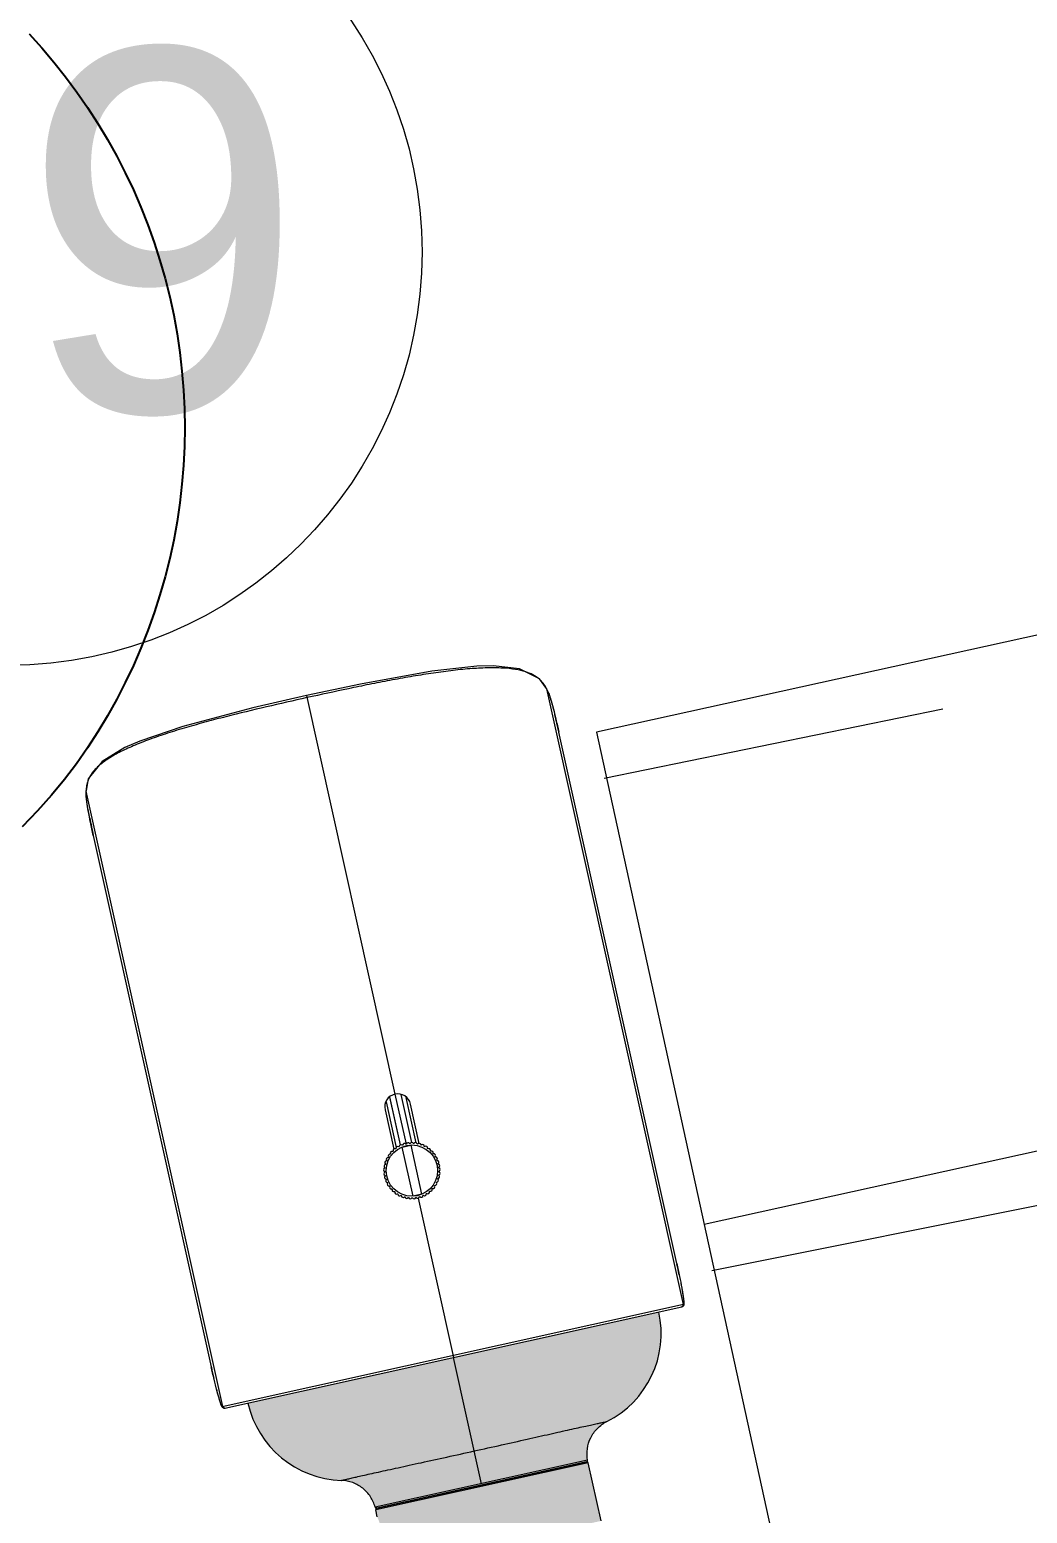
# Model space of a CAD drawing. Header units: inches. Extents: x 0.9 to 36.3, y 0.7 to 23.3.
# Drawn here: x 25.7229 to 25.9389, y 13.6552 to 13.9767 of the extents above; entities that cross this region are included whole.
import ezdxf

# ---------------------------------------------------------------- set-up
doc = ezdxf.new("R2010")
doc.units = ezdxf.units.IN
doc.layers.add('CCTV', color=38, linetype='Continuous', lineweight=0)
doc.layers.add('Numbering CCTV', color=38, linetype='Continuous', lineweight=0)
doc.layers.add('PDF_Geometry', color=7, linetype='Continuous', lineweight=9, true_color=0x777777)
doc.layers.add('Smoke Detector', color=40, linetype='Continuous')
doc.styles.get("Standard").update_dxf_attribs({"font": 'arial.ttf'})

msp = doc.modelspace()

# ---------------------------------------------------------------- hatches: boundary and pattern name
at = {"layer": 'CCTV', "linetype": 'ByBlock', "ltscale": 0.001, "transparency": 33554559}
h = msp.add_hatch(color=256, dxfattribs=at)
edge = h.paths.add_edge_path()
edge.add_line((25.81464979278452, 13.68896466798504), (25.77015638447229, 13.67909717823838))
edge.add_arc((25.79104221488802, 13.68372911643532), 0.0213932878168587, 192.5043432443125, 268.2881215367191)
edge.add_spline(control_points=[(25.7904031231355, 13.66234537669342), (25.79040087975849, 13.66234729090894), (25.79042479097185, 13.66234670242353), (25.79043854402401, 13.66235537147351), (25.79048794102174, 13.66236313278517), (25.79054430398709, 13.66237709635789), (25.79062126215425, 13.66239378419631), (25.79075418033571, 13.6624239365283), (25.79096097149366, 13.66247064305439), (25.79125522369793, 13.66253803777236), (25.79161103423341, 13.66261986960253), (25.79202694219751, 13.66271591431242), (25.79250196655165, 13.66282587025986), (25.79303540151258, 13.66294954098013), (25.79386392637738, 13.66314106119641), (25.79504912157429, 13.66341238645027), (25.79665038192309, 13.66377338462044), (25.79848132313816, 13.66418140308938), (25.80052285240068, 13.66463101635667), (25.80275276626688, 13.66511733059009), (25.80515325673773, 13.66563856420335), (25.80865663884971, 13.6664009249412), (25.81333662458368, 13.66743061511685), (25.81716150617949, 13.66827969551376), (25.81913988185178, 13.66871844818302)], knot_values=[0, 0, 0, 0, 0.0003005649, 0.0011974013, 0.0026832228, 0.0047507451, 0.0073926852, 0.0106017624, 0.0186922125, 0.0289668362, 0.0413821805, 0.0558977282, 0.0724729544, 0.0910756576, 0.1117069472, 0.1591418666, 0.2149940872, 0.2790012678, 0.3503264833, 0.4280504448, 0.5116133441, 0.6006828237, 0.7934671849, 1, 1, 1, 1], degree=3, periodic=0)
edge.add_line((25.81913988185248, 13.66871844818317), (25.81464979278452, 13.68896466798505))
edge = h.paths.add_edge_path()
edge.add_line((25.85914320109666, 13.69883215773169), (25.81464979278453, 13.68896466798505))
edge.add_line((25.81464979278452, 13.68896466798504), (25.81913988185248, 13.66871844818317))
edge.add_spline(control_points=[(25.81913988185178, 13.66871844818302), (25.82111825752416, 13.6691572008523), (25.82494347567744, 13.67000476206228), (25.8304201838812, 13.67122877660232), (25.83466048416376, 13.67219042546298), (25.8377394302391, 13.67288470347009), (25.839779632678, 13.67334029941295), (25.84161140297822, 13.67374458115031), (25.84321514963405, 13.67409436289089), (25.84458238873989, 13.67438785024043), (25.84571273917467, 13.67462722413077), (25.84650693362457, 13.67479557448184), (25.84702290600791, 13.67490599075211), (25.84731834805439, 13.67496891305027), (25.84755011413988, 13.6750205779824), (25.84771879812006, 13.67505431108832), (25.84781858245043, 13.67508208126582), (25.84786594821666, 13.67508665114653), (25.8478766405714, 13.67509151967326)], knot_values=[0, 0, 0, 0, 0.2065328166, 0.3993171792, 0.5719495562, 0.6496735183, 0.7209987342, 0.7850059154, 0.8408581363, 0.8882930561, 0.9275270475, 0.9586178205, 0.9710331648, 0.9813077886, 0.9893982388, 0.9952492554, 0.9988025988, 1, 1, 1, 1], degree=3, periodic=0)
edge.add_arc((25.83825737068098, 13.69420021953455), 0.0213932878168595, 296.7205649535413, 372.5043432448607)
edge = h.paths.add_edge_path()
edge.add_spline(control_points=[(25.84372557929531, 13.66672539559214), (25.84357502480772, 13.66754296632009), (25.84354273475473, 13.66923746018055), (25.84428177510785, 13.67166238029349), (25.84576590967943, 13.67371697861457), (25.84713416204602, 13.67471775791151), (25.84787664057141, 13.67509151967316)], knot_values=[0, 0, 0, 0, 0.2501097612, 0.4999794149, 0.7499112907, 1, 1, 1, 1], degree=3, periodic=0)
edge.add_spline(control_points=[(25.8478766405714, 13.67509151967326), (25.84786594821666, 13.67508665114653), (25.84781858245043, 13.67508208126582), (25.84771879812006, 13.67505431108832), (25.84755011413988, 13.6750205779824), (25.84731834805439, 13.67496891305027), (25.84702290600791, 13.67490599075211), (25.84650693362457, 13.67479557448184), (25.84571273917467, 13.67462722413077), (25.84458238873989, 13.67438785024043), (25.84321514963405, 13.67409436289089), (25.84161140297822, 13.67374458115031), (25.839779632678, 13.67334029941295), (25.8377394302391, 13.67288470347009), (25.83466048416376, 13.67219042546298), (25.8304201838812, 13.67122877660232), (25.82494347567744, 13.67000476206228), (25.82111825752416, 13.6691572008523), (25.81913988185178, 13.66871844818302)], knot_values=[0, 0, 0, 0, 0.001197401200000003, 0.004750744600000023, 0.0106017612, 0.01869221139999999, 0.02896683519999999, 0.0413821795, 0.07247295249999997, 0.1117069439, 0.1591418637000001, 0.2149940846, 0.2790012658, 0.3503264817, 0.4280504438, 0.6006828208, 0.7934671834, 1, 1, 1, 1], degree=3, periodic=0)
edge.add_line((25.81913988185248, 13.66871844818317), (25.82071371761108, 13.66162187967006))
edge.add_line((25.82071371761108, 13.66162187967006), (25.84372560107615, 13.66672524482261))
h.paths.add_polyline_path([(25.8438409379586, 13.6661824755638), (25.79782680204575, 13.65597772767991), (25.79816565955046, 13.65444978838589), (25.79818136518195, 13.65440068344048), (25.79830973506688, 13.65409029427586), (25.79865523070188, 13.65318798814917), (25.79910171133538, 13.65181764290731), (25.79947690923363, 13.65035729573156), (25.799481581927, 13.65035833201793, -0.01661325417083736), (25.79976109691033, 13.64886393464687, -0.02587528512879598), (25.80000466554418, 13.64642764454471, -0.003239598944223756), (25.80001826309334, 13.64610715139536), (25.80001872202044, 13.64609416124851), (25.80062290296593, 13.64336985443979), (25.84663703887878, 13.6535746023237)])
edge = h.paths.add_edge_path()
edge.add_spline(control_points=[(25.81913988185178, 13.66871844818302), (25.81716150617949, 13.66827969551376), (25.81333662458368, 13.66743061511685), (25.80865663884971, 13.6664009249412), (25.80515325673773, 13.66563856420335), (25.80275276626688, 13.66511733059009), (25.80052285240068, 13.66463101635667), (25.79848132313816, 13.66418140308938), (25.79665038192309, 13.66377338462044), (25.79504912157429, 13.66341238645027), (25.79386392637738, 13.66314106119641), (25.79303540151258, 13.66294954098013), (25.79250196655165, 13.66282587025986), (25.79202694219751, 13.66271591431242), (25.79161103423341, 13.66261986960253), (25.79125522369793, 13.66253803777236), (25.79096097149366, 13.66247064305439), (25.79075418033571, 13.6624239365283), (25.79062126215425, 13.66239378419631), (25.79054430398709, 13.66237709635789), (25.79048794102174, 13.66236313278517), (25.79043854402401, 13.66235537147351), (25.79042479097185, 13.66234670242353), (25.79040087975849, 13.66234729090894), (25.7904031231355, 13.66234537669342)], knot_values=[0, 0, 0, 0, 0.2065328151, 0.3993171763, 0.4883866559, 0.5719495552, 0.6496735167000001, 0.7209987322, 0.7850059128, 0.8408581334, 0.8882930528, 0.9089243424, 0.9275270456, 0.9441022718, 0.9586178195, 0.9710331638, 0.9813077875, 0.9893982376, 0.9926073148, 0.9952492549, 0.9973167772, 0.9988025987, 0.9996994351, 1, 1, 1, 1], degree=3, periodic=0)
edge.add_spline(control_points=[(25.7904031231355, 13.66234537669342), (25.79123400082759, 13.66232054441026), (25.79289705865698, 13.66199202996051), (25.79511064199146, 13.66075748576083), (25.79680554167568, 13.65887234544747), (25.79749263433524, 13.65732306652498), (25.79770182657688, 13.65651849874331)], knot_values=[0, 0, 0, 0, 0.2500887094000001, 0.5000205839, 0.7498902398, 1, 1, 1, 1], degree=3, periodic=0)
edge.add_line((25.79770182284281, 13.65651851201079), (25.82071371761109, 13.66162187967006))
edge.add_line((25.82071371761108, 13.66162187967006), (25.81913988185248, 13.66871844818317))

# ---------------------------------------------------------------- linework, layer by layer
at = {"layer": 'CCTV', "linetype": 'ByBlock'}
for p, q in [((25.78284009534991, 13.83239748560501), (25.80199590541368, 13.7460221965188)), ((25.83523404566142, 13.83295861358615), (25.83480318366753, 13.83390954474079)), ((25.83480382889154, 13.83390812733238), (25.83483402973721, 13.83381551821613)), ((25.83483402977183, 13.83381551814105), (25.83526361955691, 13.83286729815971)), ((25.83483402977183, 13.83381551814105), (25.86440401285039, 13.70048177625958)), ((25.83526424650712, 13.83286600446989), (25.83523404576178, 13.83295861336478)), ((25.83657935233103, 13.82835132174139), (25.83661859815209, 13.82819349172283)), ((25.83749352536013, 13.82446018464158), (25.83749235525677, 13.82446252413255)), ((25.83749352536013, 13.82446018464158), (25.83749290458692, 13.82446004697009)), ((25.8630224522134, 13.70934793264871), (25.83749352536013, 13.82446018464158)), ((25.73512118766136, 13.81075616523936), (25.7351096430873, 13.81179996193292)), ((25.73512143829301, 13.81170183854831), (25.73510965659119, 13.81179853255535)), ((25.73512118769885, 13.81075616185204), (25.73513296936326, 13.81065947123234)), ((25.76469142374231, 13.67836808600174), (25.73512143829318, 13.81170183857239)), ((25.73513300075511, 13.81065974407502), (25.73512143829318, 13.81170183857239)), ((25.73588087134772, 13.80585276096764), (25.7358498340714, 13.80601176901254)), ((25.73666574254675, 13.80210478993802), (25.73666630734883, 13.80209930967939)), ((25.73666692747268, 13.80209944720686), (25.73666630734883, 13.80209930967939)), ((25.73666630734883, 13.80209930967939), (25.76219523420302, 13.68698705768228)), ((25.80081195609937, 13.74540717525627), (25.80311518083691, 13.73502218114406)), ((25.8031984065383, 13.73504857661844), (25.80089192404223, 13.74544871587345)), ((25.8019958988245, 13.74602219505682), (25.80439400104926, 13.73520887011714)), ((25.80323880039749, 13.74596930279973), (25.80554410533783, 13.73557447325059)), ((25.80563164800823, 13.73558140348538), (25.80332883073686, 13.74596547139052)), ((25.80661310028333, 13.73546654132741), (25.8044227144028, 13.74534319038873)), ((25.79984734212675, 13.74264906348919), (25.80173352834696, 13.73414407835079)), ((25.80008321271609, 13.7443830053641), (25.8022738835009, 13.73450507164349)), ((25.8072547812431, 13.73537064748818), (25.80536903843628, 13.74387363323525)), ((25.80357122483302, 13.73456520462454), (25.80541179026953, 13.7349733945399)), ((25.80592743902386, 13.72394082063671), (25.80357122483302, 13.73456520462454)), ((25.80541179026953, 13.7349733945399), (25.80776800446039, 13.72434901055206)), ((25.80776800446039, 13.72434901055206), (25.80592743902386, 13.72394082063671)), ((25.80699551262734, 13.72347851304569), (25.81464979277504, 13.68896466798294)), ((25.86302183144019, 13.70934779497722), (25.8630224522134, 13.70934793264871)), ((25.8630237437328, 13.70933917245891), (25.8630224522134, 13.70934793264871)), ((25.8630237437328, 13.70933917245891), (25.86305495102432, 13.70919814454225)), ((25.76459342350167, 13.67834635207739), (25.8645020377847, 13.70050351566034)), ((25.76515456940784, 13.67798790473618), (25.8641450151997, 13.69994143102067)), ((25.82071373304456, 13.66162181007916), (25.81464979278452, 13.68896466798504)), ((25.76219523420302, 13.68698705768228), (25.76219585432689, 13.68698719520976)), ((25.76219523420302, 13.68698705768228), (25.76219765226865, 13.68697908791926)), ((25.76222706168697, 13.68684675519654), (25.76219765226865, 13.68697908791926)), ((25.84372529738759, 13.66672517747334), (25.79770219523367, 13.65651859459623)), ((25.8438409379586, 13.6661824755638), (25.79782680204575, 13.65597772767991)), ((25.79803692028426, 13.65631399019668), (25.84350834984099, 13.66639837981612)), ((25.84348367545624, 13.66639290767434), (25.79804179221468, 13.65631507066511)), ((25.84663703887878, 13.6535746023237), (25.8438409379586, 13.6661824755638)), ((25.79816565954586, 13.65444978840663), (25.79782680204575, 13.65597772767991))]:
    msp.add_line(p, q, dxfattribs=at)
for points in [[(25.83480361797002, 13.83390859213555), (25.83329349329293, 13.83603969821328), (25.82899828769487, 13.8381706839234), (25.82328398783602, 13.83879914495391), (25.8197194073539, 13.83872433414264), (25.80997856736491, 13.83768556688352), (25.79449862017121, 13.83489002340283), (25.78284009534991, 13.83239748560501)], [(25.78284009534991, 13.83239748560501), (25.77124011152596, 13.82973222204567), (25.75602483811763, 13.82572113207022), (25.74675446131199, 13.82254454729567), (25.74349110974811, 13.82110560998064), (25.73857701117031, 13.81812233231464), (25.73558171403579, 13.81437990548622), (25.73510965078624, 13.81179908891319)]]:
    msp.add_lwpolyline(points, dxfattribs=at)
msp.add_circle((25.80566961464669, 13.72945710758835), 0.005561591220882918, dxfattribs=at)
for centre, radius, start, end in [((25.82871153510158, 13.83103809300826), 0.006723002568978394, 25.19726493779567, 26.89990262956238), ((25.8285694781632, 13.83097084014156), 0.006880174400210131, 24.4223834186606, 25.20038625633105), ((25.83223175798378, 13.83159748969912), 0.003296342199303241, 23.39721832960749, 24.38570597029605), ((25.68862271336512, 13.79156646728119), 0.1524608829611602, 12.46054074906884, 13.9006368414749), ((25.74195148464067, 13.81177094342629), 0.006830395932072927, 179.8180328540888, 180.579686090153), ((25.74172123074605, 13.81177366972455), 0.006600134841757981, 175.3759429216533, 179.8353515945215), ((25.73842183679471, 13.81079195775844), 0.00330076460536393, 180.6233625044418, 181.623015686725), ((25.89312772615027, 13.83682601869268), 0.1602682627328207, 191.1430274913995, 192.5120211502719), ((25.80260819028152, 13.74326134836222), 0.002827927739431992, 12.50434324457862, 192.5043432445786), ((25.80561900015786, 13.73520700455793), 0.0003770570319242656, 20.7975085629248, 160.2111779262452), ((25.80087443075756, 13.73263044785641), 0.0003770570319242656, 76.79750856199098, 216.2111779263248), ((25.80566961464669, 13.72945710758835), 0.00589151612381665, 149.9457367893561, 151.0629496998041), ((25.80566961464669, 13.72945710758835), 0.00589151612381665, 141.9457367892735, 143.062949699767), ((25.80136274076303, 13.73326692573867), 0.0003770570319242656, 68.79750856276922, 208.2111779259071), ((25.80566961464669, 13.72945710758835), 0.00589151612381665, 133.9457367892753, 135.062949699729), ((25.80193487916969, 13.73382924984411), 0.0003770570319242656, 60.797508562876, 200.2111779259326), ((25.80566961464669, 13.72945710758835), 0.00589151612381665, 125.9457367893503, 127.0629496997538), ((25.80257970995419, 13.73430647517386), 0.0003770570319242656, 52.79750856341803, 192.211177926124), ((25.80566961464669, 13.72945710758835), 0.00589151612381665, 117.9457367893074, 119.0629496997861), ((25.80328468221884, 13.73468931307952), 0.0003770570319242656, 44.79750856375374, 184.2111779259928), ((25.80566961464669, 13.72945710758835), 0.00589151612381665, 109.9457367893123, 111.0629496999204), ((25.80403607448029, 13.734970312057), 0.0003770570319242656, 36.79750856228861, 176.2111779259066), ((25.80566961464669, 13.72945710758835), 0.00589151612381665, 101.9457367893304, 103.0629496998269), ((25.80481926174305, 13.73514400278058), 0.0003770570319242656, 28.79750856277799, 168.2111779263471), ((25.80566961464669, 13.72945710758835), 0.00589151612381665, 93.945736789237, 95.06294969972458), ((25.80566961464669, 13.72945710758835), 0.00589151612381665, 85.94573678930314, 87.0629496997401), ((25.80641972372604, 13.73515809113133), 0.0003770570319242656, 12.79750856279586, 152.2111779264101), ((25.80566961464669, 13.72945710758835), 0.00589151612381665, 77.94573678929268, 79.06294969980694), ((25.80720584727422, 13.73499821454471), 0.0003770570319242656, 4.797508563006553, 144.2111779262812), ((25.80566961464669, 13.72945710758835), 0.00589151612381665, 69.94573678933246, 71.06294969977444), ((25.80796206980177, 13.73473048661419), 0.0003770570319242656, 356.7975085627344, 136.2111779263882), ((25.80566961464669, 13.72945710758835), 0.00589151612381665, 61.945736789295, 63.06294969978443), ((25.80867367229736, 13.7343601183592), 0.0003770570319242656, 348.797508562572, 128.2111779265436), ((25.80566961464669, 13.72945710758835), 0.00589151612381665, 53.94573678927252, 55.06294969973313), ((25.80932680422781, 13.7338943185768), 0.0003770570319242656, 340.7975085626682, 120.2111779263921), ((25.80566961464669, 13.72945710758835), 0.00589151612381665, 45.94573678920616, 47.06294969979514), ((25.80990875312311, 13.73334215352966), 0.0003770570319242656, 332.7975085627644, 112.2111779264479), ((25.80566961464669, 13.72945710758835), 0.00589151612381665, 37.94573678936394, 39.0629496998184), ((25.81040819200983, 13.73271437048241), 0.0003770570319242656, 324.7975085625939, 104.2111779265), ((25.80566961464669, 13.72945710758835), 0.00589151612381665, 29.94573678940924, 31.0629496998463), ((25.81081539987834, 13.73202318851807), 0.0003770570319242656, 316.7975085624006, 96.21117792655802), ((25.79992145393874, 13.72960719244275), 0.0003770570319242656, 108.7975085631855, 248.2111779255862), ((25.79995650686897, 13.72880574247673), 0.0003770570319242656, 116.7975085637505, 256.2111779259483), ((25.79999828241817, 13.73040572117781), 0.0003770570319242656, 100.7975085639425, 240.2111779253227), ((25.80566961464669, 13.72945710758835), 0.00589151612381665, 181.9457367892078, 183.0629496999356), ((25.80566961464669, 13.72945710758835), 0.00589151612381665, 173.9457367893111, 175.0629496997483), ((25.80018549692844, 13.73118578622843), 0.0003770570319242656, 92.79750856363727, 232.2111779260593), ((25.80566961464669, 13.72945710758835), 0.00589151612381665, 165.9457367893386, 167.0629496997933), ((25.800479453552, 13.73193220451563), 0.0003770570319242656, 84.79750856195287, 224.2111779257043), ((25.80566961464669, 13.72945710758835), 0.00589151612381665, 157.9457367892876, 159.0629496999512), ((25.80566961464669, 13.72945710758835), 0.00589151612381665, 21.94573678922175, 23.06294969972943), ((25.81112245089045, 13.7312820607073), 0.0003770570319242656, 308.7975085626829, 88.21117792648), ((25.80566961464669, 13.72945710758835), 0.00589151612381665, 13.94573678918112, 15.06294969978649), ((25.81132336864765, 13.73050541225993), 0.0003770570319242656, 300.797508562669, 80.2111779264566), ((25.81139330373385, 13.72890641691156), 0.0003770570319242656, 284.7975085626143, 64.21117792653315), ((25.80566961464669, 13.72945710758835), 0.00589151612381665, 5.945736789293639, 7.06294969995123), ((25.81141424251432, 13.72970835975455), 0.0003770570319242656, 292.7975085626114, 72.21117792640905), ((25.80566961464669, 13.72945710758835), 0.00589151612381665, 357.9457367893398, 359.0629496999033), ((25.80010275894362, 13.7280169705917), 0.0003770570319242656, 124.797508563335, 264.211177925118), ((25.80566961464669, 13.72945710758835), 0.00589151612381665, 189.9457367893708, 191.0629496999762), ((25.80035736353226, 13.72725622933514), 0.0003770570319242656, 132.7975085637938, 272.2111779255752), ((25.80566961464669, 13.72945710758835), 0.00589151612381665, 197.9457367892062, 199.0629496998637), ((25.80071536504627, 13.72653832567036), 0.0003770570319242656, 140.7975085632379, 280.2111779260732), ((25.80566961464669, 13.72945710758835), 0.00589151612381665, 205.9457367892541, 207.0629496998177), ((25.80566961464669, 13.72945710758835), 0.00589151612381665, 213.9457367892486, 215.0629496998206), ((25.80116979539339, 13.72587723277556), 0.0003770570319242656, 148.7975085632372, 288.2111779261809), ((25.81023175668183, 13.7259570022985), 0.0003770570319242656, 252.7975085627106, 32.21117792636701), ((25.80566961464669, 13.72945710758835), 0.00589151612381665, 325.9457367894094, 327.0629496998769), ((25.81067447873598, 13.72662599253668), 0.0003770570319242656, 260.7975085626836, 40.21117792644059), ((25.80566961464669, 13.72945710758835), 0.00589151612381665, 333.9457367893412, 335.0629496998202), ((25.81101978680364, 13.72735008720893), 0.0003770570319242656, 268.7975085626906, 48.21117792657014), ((25.80566961464669, 13.72945710758835), 0.00589151612381665, 341.9457367894669, 343.0629496999039), ((25.81126095985593, 13.72811519263621), 0.0003770570319242656, 276.7975085627219, 56.21117792649253), ((25.80566961464669, 13.72945710758835), 0.00589151612381665, 349.9457367893366, 351.0629496999089), ((25.80566961464669, 13.72945710758835), 0.00589151612381665, 221.9457367894512, 223.0629496998912), ((25.80171180960376, 13.72528581807185), 0.0003770570319242656, 156.7975085631743, 296.2111779254981), ((25.80566961464669, 13.72945710758835), 0.00589151612381665, 229.9457367893371, 231.0629496998162), ((25.8023308579874, 13.72477559277388), 0.0003770570319242656, 164.7975085634989, 304.2111779259506), ((25.80566961464669, 13.72945710758835), 0.00589151612381665, 237.9457367892805, 239.0629496998398), ((25.80301489147162, 13.72435648783656), 0.0003770570319242656, 172.7975085632718, 312.2111779255097), ((25.80566961464669, 13.72945710758835), 0.00589151612381665, 245.945736789316, 247.0629496998679), ((25.80375059612274, 13.72403666066092), 0.0003770570319242656, 180.797508563019, 320.2111779263252), ((25.80566961464669, 13.72945710758835), 0.00589151612381665, 253.9457367893318, 255.0629496998798), ((25.80452365228652, 13.72382233631907), 0.0003770570319242656, 188.797508563112, 328.2111779265803), ((25.80566961464669, 13.72945710758835), 0.00589151612381665, 261.9457367893856, 263.0629496999007), ((25.80531901330421, 13.7237176863904), 0.0003770570319242656, 196.7975085628904, 336.2111779260506), ((25.80566961464669, 13.72945710758835), 0.00589151612381665, 269.9457367894253, 271.0629496998886), ((25.80612119837818, 13.72372474776692), 0.0003770570319242656, 204.7975085627093, 344.2111779258332), ((25.80566961464669, 13.72945710758835), 0.00589151612381665, 277.9457367894345, 279.0629496999147), ((25.80691459388854, 13.72384338300698), 0.0003770570319242656, 212.7975085635713, 352.2111779263233), ((25.80566961464669, 13.72945710758835), 0.00589151612381665, 285.9457367893611, 287.062949699836), ((25.80768375729401, 13.72407128301035), 0.0003770570319242656, 220.7975085630078, 0.2111779264478888), ((25.80566961464669, 13.72945710758835), 0.00589151612381665, 293.9457367893789, 295.0629496998469), ((25.80841371770403, 13.72440401196294), 0.0003770570319242656, 228.7975085628404, 8.211177926266963), ((25.80566961464669, 13.72945710758835), 0.00589151612381665, 301.9457367893677, 303.0629496999614), ((25.80909026726924, 13.72483509367411), 0.0003770570319242656, 236.7975085629052, 16.21117792628324), ((25.80566961464669, 13.72945710758835), 0.00589151612381665, 309.945736789379, 311.0629496998255), ((25.80970023772224, 13.72535613762856), 0.0003770570319242656, 244.797508562918, 24.21117792638071), ((25.80566961464669, 13.72945710758835), 0.00589151612381665, 317.9457367893929, 319.0629496999406), ((25.70117981259065, 13.67344528360877), 0.1657764383374435, 11.63828726241901, 12.45478689047465), ((25.8639442846591, 13.70037935643759), 0.0004709986562484889, 282.5435770266077, 12.54360424087153), ((25.86345279222309, 13.70059119283177), 0.001112868596526116, 352.4604167477038, 353.78204671749), ((25.83825737068098, 13.69420021953455), 0.02139328781685839, 296.7205649531965, 12.50434324457862), ((25.86404320643054, 13.70040059987098), 0.0004703201671938337, 282.5090701267332, 330.551946217496), ((25.92069067622921, 13.72209986514104), 0.1623376077641224, 192.5422355012965, 193.3971479653686), ((25.80584911891169, 13.69243018340456), 0.04371348104460941, 196.0406945027048, 196.2763189047271), ((25.76515134573073, 13.67846963207888), 0.0004709986568140744, 192.4650822894671, 282.4650641274782), ((25.76505271771485, 13.67844706535842), 0.00047032142788402, 232.6357163188195, 282.4995345343303), ((25.79104221488802, 13.68372911643532), 0.02139328781685839, 192.5043432445786, 268.2881215359611), ((25.84356485314311, 13.6661212470765), 0.0002827927739431992, 12.50434324457862, 102.5043432445786), ((25.84344709098683, 13.66667444982176), 0.0002827933805336993, 282.5181939269357, 10.33368467778814), ((25.79797570834621, 13.65659020541911), 0.0002827918329031118, 194.6672199908446, 282.4927010304273), ((25.79810288686123, 13.65603895616721), 0.0002827927739431992, 102.5043432445786, 192.5043432445786)]:
    msp.add_arc(centre, radius, start, end, dxfattribs=at)
for points, knots in [([(25.83470709735327, 13.83407980253218), (25.834530683678, 13.83442747044758), (25.83409624273996, 13.83512385894687), (25.83276963024473, 13.83651043125545), (25.83065952443646, 13.8375126502006), (25.82795895700178, 13.83812083440179), (25.82516968990463, 13.83839652839662), (25.82185407833954, 13.83842250402054), (25.8180936795993, 13.83821496154269), (25.8147421787904, 13.83786258085698), (25.81193428982151, 13.83749603516399), (25.80902103531351, 13.83708937090905), (25.8053353394999, 13.83648399218287), (25.80088326920715, 13.83567197488646), (25.79640361373747, 13.83480454394204), (25.79041671781523, 13.8335722072518), (25.78593107519632, 13.83260027858505), (25.78294214282883, 13.831937344246)], [0, 0, 0, 0, 0.0217628306, 0.0455132753, 0.10626757, 0.148141194, 0.2000984211, 0.2622673611, 0.3331150413, 0.4102058541, 0.450329931, 0.4911846381, 0.574399426, 0.6588009824, 0.7438018824, 0.8290988532, 1, 1, 1, 1]), ([(25.83525705483902, 13.83290647817587), (25.83532798414804, 13.83274269261242), (25.83547264174213, 13.83234476154496), (25.83580357548365, 13.83130270367553), (25.83627277836364, 13.82959016191159), (25.83687683137138, 13.82717303828114), (25.83728546426502, 13.82539831168461), (25.83749354151374, 13.82446018778837)], [0, 0, 0, 0, 0.0612422057, 0.1451089545, 0.3751714435, 0.6702847219, 1, 1, 1, 1]), ([(25.83526361955691, 13.83286729815971), (25.83528319235053, 13.83282415884839), (25.83537852305965, 13.83259791448488), (25.83545851138081, 13.83236558823659), (25.83552076124373, 13.83217756344377)], [0, 0, 0, 0, 0.1930131507, 1, 1, 1, 1]), ([(25.83552076124373, 13.83217756344377), (25.83554480406298, 13.83210494246286), (25.83565195741592, 13.831773571152), (25.83575167151821, 13.83143983535102), (25.83582727656604, 13.83117880447943)], [0, 0, 0, 0, 0.2196581171, 1, 1, 1, 1]), ([(25.78294214282883, 13.831937344246), (25.78000330554035, 13.83128596033051), (25.77414196456934, 13.82995586226486), (25.76685214493831, 13.82819783786733), (25.76109019956478, 13.82668573832803), (25.7568630279001, 13.82550466313663), (25.75277976408348, 13.8242564471841), (25.74892980456202, 13.82294360747268), (25.74543010399957, 13.82157622413689), (25.74281065857983, 13.82036397638039), (25.74099271503505, 13.81937486723518), (25.7395312845277, 13.8184736278943), (25.73827423229572, 13.81756211404927), (25.73726352084773, 13.81660839050673), (25.73650987196454, 13.81577370988465), (25.73581386881769, 13.81474976032848), (25.73531478631759, 13.81350987763426), (25.73517416383983, 13.81269459931658), (25.73514257857066, 13.81230575569911)], [0, 0, 0, 0, 0.1689501724, 0.3373373693, 0.4208498257, 0.5032884738, 0.5836652921, 0.6604684327, 0.7315381748, 0.7944665186, 0.8223160762, 0.8476393455, 0.8908313699, 0.9091322182, 0.9255418832, 0.9539023311, 0.9781036347, 1, 1, 1, 1]), ([(25.83582727656604, 13.83117880447943), (25.83588622068281, 13.83097529645154), (25.83615079543536, 13.83003654601883), (25.83639464267922, 13.8290920649825), (25.83657935233103, 13.82835132174139)], [0, 0, 0, 0, 0.2172387166, 1, 1, 1, 1]), ([(25.73666629195861, 13.80209930583377), (25.73645830499777, 13.80303725280265), (25.73607841548409, 13.80481802244689), (25.73560403098068, 13.80726355200825), (25.73530525738396, 13.80901376921839), (25.73516457007342, 13.81009810878184), (25.73512739503229, 13.81051998496986), (25.73512239639579, 13.81069846961048)], [0, 0, 0, 0, 0.3296764757, 0.6247690797, 0.8548434902, 0.9387286458, 1, 1, 1, 1]), ([(25.73518863799961, 13.80995209072458), (25.73518032793686, 13.81002387462064), (25.73515502788875, 13.8102591046556), (25.73513473458273, 13.81049535980625), (25.73513300075511, 13.81065974407502)], [0, 0, 0, 0, 0.3053507377, 1, 1, 1, 1]), ([(25.73533607578194, 13.80889194086864), (25.7353206561646, 13.80899090615861), (25.73526698766314, 13.8093436354197), (25.73521815039882, 13.80969715703034), (25.73518863799961, 13.80995209072458)], [0, 0, 0, 0, 0.2807190987, 1, 1, 1, 1]), ([(25.7358498340714, 13.80601176901254), (25.73579769662761, 13.80627981000266), (25.73561485524876, 13.80723773797851), (25.73544417615666, 13.8081981373402), (25.73533607578194, 13.80889194086864)], [0, 0, 0, 0, 0.2799976058, 1, 1, 1, 1]), ([(25.86302247385555, 13.70934793804807), (25.86323017594222, 13.70841123208673), (25.86360952030111, 13.70663294355185), (25.86408358232873, 13.70419008483534), (25.86438200160197, 13.70244180823341), (25.86452324980689, 13.70135790841226), (25.86456086482698, 13.70093630461008), (25.86456628848038, 13.70075750905935)], [0, 0, 0, 0, 0.3295681484, 0.6245211979, 0.8547721672, 0.9385564879, 1, 1, 1, 1]), ([(25.86354799723775, 13.70688777338262), (25.86363835336594, 13.70644855394169), (25.86380867016187, 13.70560184280144), (25.86403989080318, 13.70438858316578), (25.86423351438562, 13.70330108341568), (25.86438472270956, 13.70236715128432), (25.86449024986864, 13.70161174906606), (25.86454326642473, 13.70110077892743), (25.86455838843784, 13.70079708706053), (25.86455329220341, 13.70064705860083), (25.86454391180602, 13.70055601428234), (25.86451739377817, 13.70050668516418), (25.8645020377847, 13.70050351566034)], [0, 0, 0, 0, 0.2074545976, 0.3995615514, 0.5713822028, 0.7184953189, 0.8371592934, 0.9244215452, 0.9556281407, 0.9783480196, 0.992745993, 1, 1, 1, 1]), ([(25.8644844042736, 13.70020472578679), (25.86445366579899, 13.70014790228435), (25.86436272111709, 13.70002894329819), (25.8642250893428, 13.69995977129022), (25.86414523494318, 13.69994206860074)], [0, 0, 0, 0, 0.4412954926, 1, 1, 1, 1]), ([(25.86455603945824, 13.70044517210941), (25.86455375015898, 13.70042791384683), (25.86454063535612, 13.70034524517902), (25.86451600147696, 13.70026313674521), (25.8644844042736, 13.70020472578679)], [0, 0, 0, 0, 0.2077028839, 1, 1, 1, 1]), ([(25.86456628848038, 13.70075750905935), (25.86456706757774, 13.70073182542487), (25.86456894433256, 13.70063619295295), (25.86456671422761, 13.70054022948239), (25.86455911389626, 13.70047065707537)], [0, 0, 0, 0, 0.2685511476, 1, 1, 1, 1]), ([(25.76439091425185, 13.67863786317784), (25.76432100777065, 13.67881050477165), (25.76417681597275, 13.679220750989), (25.76384923190474, 13.6802725835166), (25.76338712900296, 13.68196881648732), (25.76279643028873, 13.68434120470687), (25.7623977969522, 13.68607373414016), (25.762195210097, 13.68698705298776)], [0, 0, 0, 0, 0.0646881422, 0.1509087756, 0.3826102902, 0.6750910758, 1, 1, 1, 1]), ([(25.7638375924731, 13.68035127321648), (25.76365951984458, 13.68097053122557), (25.76329185639891, 13.68234603037002), (25.76295132060876, 13.68372832692238), (25.76277069477052, 13.68448632568195)], [0, 0, 0, 0, 0.4526298599, 1, 1, 1, 1]), ([(25.76459342350167, 13.67834635207739), (25.76457721168053, 13.6783425227652), (25.76452963491221, 13.67838035063582), (25.76448024187202, 13.67846554728007), (25.76440762925348, 13.67861216324808), (25.76428524043351, 13.67891947139722), (25.76410544523176, 13.67944842419982), (25.76396569674128, 13.67991123908055), (25.76388762115353, 13.68017860673337)], [0, 0, 0, 0, 0.0251959662, 0.076230517, 0.1570824188, 0.268200293, 0.5787030814, 1, 1, 1, 1]), ([(25.76453281620435, 13.67833157914881), (25.76452018354846, 13.67835405382833), (25.76446785349299, 13.67845377022835), (25.7644234864306, 13.67855742267016), (25.76439091425185, 13.67863786317784)], [0, 0, 0, 0, 0.2290349282, 1, 1, 1, 1]), ([(25.76471379801005, 13.67810037952221), (25.76469016181279, 13.67811973361958), (25.76461878391019, 13.67818809781647), (25.76456602379886, 13.67827249972391), (25.76453281620435, 13.67833157914881)], [0, 0, 0, 0, 0.3107060203, 1, 1, 1, 1]), ([(25.76515416292925, 13.67798824914159), (25.76506800500398, 13.67796910787441), (25.76490314726466, 13.67797732750872), (25.76476582011955, 13.6780577821045), (25.76471379801005, 13.67810037952221)], [0, 0, 0, 0, 0.5675947167, 1, 1, 1, 1]), ([(25.81913988185178, 13.66871844818302), (25.82111825752416, 13.6691572008523), (25.82494347567744, 13.67000476206228), (25.8304201838812, 13.67122877660232), (25.83466048416376, 13.67219042546298), (25.8377394302391, 13.67288470347009), (25.839779632678, 13.67334029941295), (25.84161140297822, 13.67374458115031), (25.84321514963405, 13.67409436289089), (25.84458238873989, 13.67438785024043), (25.84571273917467, 13.67462722413077), (25.84650693362457, 13.67479557448184), (25.84702290600791, 13.67490599075211), (25.84731834805439, 13.67496891305027), (25.84755011413988, 13.6750205779824), (25.84771879812006, 13.67505431108832), (25.84781858245043, 13.67508208126582), (25.84786594821666, 13.67508665114653), (25.8478766405714, 13.67509151967326)], [0, 0, 0, 0, 0.2065328166, 0.3993171792, 0.5719495562, 0.6496735183, 0.7209987342, 0.7850059154, 0.8408581363, 0.8882930561, 0.9275270475, 0.9586178205, 0.9710331648, 0.9813077886, 0.9893982388, 0.9952492554, 0.9988025988, 1, 1, 1, 1]), ([(25.84372557929531, 13.66672539559214), (25.84357502480772, 13.66754296632009), (25.84354273475473, 13.66923746018055), (25.84428177510785, 13.67166238029349), (25.84576590967943, 13.67371697861457), (25.84713416204602, 13.67471775791151), (25.84787664057141, 13.67509151967316)], [0, 0, 0, 0, 0.2501097612, 0.4999794149, 0.7499112907, 1, 1, 1, 1]), ([(25.7904031231355, 13.66234537669342), (25.79040087975849, 13.66234729090894), (25.79042479097185, 13.66234670242353), (25.79043854402401, 13.66235537147351), (25.79048794102174, 13.66236313278517), (25.79054430398709, 13.66237709635789), (25.79062126215425, 13.66239378419631), (25.79075418033571, 13.6624239365283), (25.79096097149366, 13.66247064305439), (25.79125522369793, 13.66253803777236), (25.79161103423341, 13.66261986960253), (25.79202694219751, 13.66271591431242), (25.79250196655165, 13.66282587025986), (25.79303540151258, 13.66294954098013), (25.79386392637738, 13.66314106119641), (25.79504912157429, 13.66341238645027), (25.79665038192309, 13.66377338462044), (25.79848132313816, 13.66418140308938), (25.80052285240068, 13.66463101635667), (25.80275276626688, 13.66511733059009), (25.80515325673773, 13.66563856420335), (25.80865663884971, 13.6664009249412), (25.81333662458368, 13.66743061511685), (25.81716150617949, 13.66827969551376), (25.81913988185178, 13.66871844818302)], [0, 0, 0, 0, 0.0003005649, 0.0011974013, 0.0026832228, 0.0047507451, 0.0073926852, 0.0106017624, 0.0186922125, 0.0289668362, 0.0413821805, 0.0558977282, 0.0724729544, 0.0910756576, 0.1117069472, 0.1591418666, 0.2149940872, 0.2790012678, 0.3503264833, 0.4280504448, 0.5116133441, 0.6006828237, 0.7934671849, 1, 1, 1, 1]), ([(25.79770182657688, 13.65651849874331), (25.79749263433524, 13.65732306652498), (25.79680554167568, 13.65887234544747), (25.79511064199146, 13.66075748576083), (25.79289705865698, 13.66199202996051), (25.79123400082759, 13.66232054441026), (25.7904031231355, 13.66234537669342)], [0, 0, 0, 0, 0.2501097602, 0.4999794161, 0.7499112906, 1, 1, 1, 1])]:
    msp.add_open_spline(points, degree=3, knots=knots, dxfattribs=at)
for points in [[(25.86445276207171, 13.70016937436129), (25.86450812140585, 13.70026742841688), (25.86452691886301, 13.7003935621967), (25.86450253895471, 13.70050349341957)], [(25.76459295165674, 13.67834612526881), (25.76461632114123, 13.67824075013874), (25.76468149964596, 13.67813875729802), (25.76476728880702, 13.67807325714007)]]:
    msp.add_open_spline(points, degree=3, dxfattribs=at)
at = {"layer": 'Numbering CCTV', "linetype": 'ByBlock', "ltscale": 0.001}
msp.add_circle((25.71833841424714, 13.92848450941516), 0.08951629024653585, dxfattribs=at)
at = {"layer": 'PDF_Geometry', "linetype": 'ByBlock'}
for points in [[(26.22393290201823, 13.90776740180121), (25.84561496310764, 13.82443745930989), (25.86894734700521, 13.71777513292101), (25.89227973090278, 13.61111280653212), (26.27059766981337, 13.69444274902344)], [(25.92061191134982, 13.82943725585937), (25.84728156195746, 13.81443786621094)], [(26.2472652859158, 13.80110507541233), (25.86894734700521, 13.71777513292101)], [(25.94561089409722, 13.72277492947049), (25.87061394585503, 13.70777553982205)]]:
    msp.add_lwpolyline(points, dxfattribs=at)
at = {"layer": 'Smoke Detector', "linetype": 'ByBlock'}
msp.add_lwpolyline([(25.72274928890219, 13.97575158129638), (25.72549191243458, 13.97272471010259), (25.72813413052633, 13.96960973567388), (25.73067327253005, 13.96641013846573), (25.73310666779835, 13.9631293989336), (25.7354316456838, 13.95977099753292), (25.737645535539, 13.95633841471918), (25.73974566671656, 13.9528351309478), (25.74172953387047, 13.94926472211107), (25.74359529286015, 13.94563114584842), (25.74534126484652, 13.94193845523603), (25.7469657709904, 13.93819070335018), (25.74846713245267, 13.93439194326706), (25.74984367039418, 13.9305462280629), (25.7510937059758, 13.92665761081394), (25.75221556035838, 13.92273014459639), (25.75320773907249, 13.9187679318882), (25.75406948512767, 13.91477527277421), (25.75480022590311, 13.91075651674093), (25.75539938877809, 13.90671601327493), (25.7558664011318, 13.90265811186275), (25.7562006903435, 13.89858716199094), (25.75640168379242, 13.89450751314603), (25.75646880885778, 13.89042351481459), (25.75640168379242, 13.88633951648313), (25.7562006903435, 13.88225986763823), (25.7558664011318, 13.87818891776642), (25.75539938877809, 13.87413101635423), (25.75480022590311, 13.87009051288824), (25.75406948512767, 13.86607175685496), (25.75320773907249, 13.86207909774096), (25.75221556035838, 13.85811688503277), (25.7510937059758, 13.85418941881522), (25.74984367039418, 13.85030080156626), (25.74846713245267, 13.84645508636211), (25.7469657709904, 13.84265632627899), (25.74534126484652, 13.83890857439313), (25.74359529286015, 13.83521588378076), (25.74172953387047, 13.8315823075181), (25.73974566671656, 13.82801189868136), (25.73764127955972, 13.82450534918223), (25.73539759784954, 13.82104990627413), (25.73299175635769, 13.81762945604594), (25.73040088985591, 13.8142278845865), (25.72760213311589, 13.81082907798472), (25.72457262090934, 13.80741692232945), (25.72128948800794, 13.80397530370956)], dxfattribs=at)

# ---------------------------------------------------------------- texts
at = {"layer": 'Numbering CCTV', "linetype": 'ByBlock', "ltscale": 0.001}
msp.add_text('19', height=0.0785407873583104, dxfattribs=at).set_placement((25.66021254276379, 13.89394399183369))

doc.saveas('drawing.dxf')
